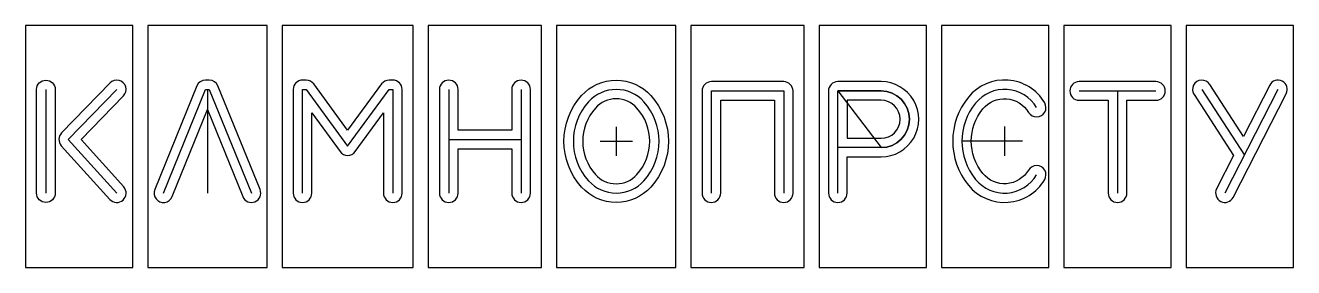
# Model space of a CAD drawing. Header units: millimetres. Extents: x 0 to 170, y 0 to 32.
import ezdxf

# ---------------------------------------------------------------- set-up
doc = ezdxf.new("R2010")
doc.units = ezdxf.units.MM

msp = doc.modelspace()

# ---------------------------------------------------------------- linework, layer by layer
for p, q in [((2.75, 23.9), (2.75, 10)), ((24.4, 23.9), (24.4, 10)), ((56.75, 23.9), (56.75, 10)), ((66.45, 23.9), (66.45, 10)), ((157.7, 23.9), (163.4, 15.1)), ((167.9, 23.9), (160.79, 10)), ((141.25, 23.7), (151.55, 23.7)), ((146.4, 23.7), (146.4, 10)), ((79.2, 18.9), (79.2, 15)), ((131.25, 18.92), (131.25, 15)), ((56.75, 17.2), (66.45, 17.2)), ((77.04, 16.95), (81.36, 16.95)), ((133.65, 16.96), (125.55, 16.96))]:
    msp.add_line(p, q)
for points in [[(0, 0), (14.4, 0), (14.4, 32.5), (0, 32.5)], [(16.4, 0), (32.4, 0), (32.4, 32.5), (16.4, 32.5)], [(34.4, 0), (52, 0), (52, 32.5), (34.4, 32.5)], [(54, 0), (69.2, 0), (69.2, 32.5), (54, 32.5)], [(71.2, 0), (87.2, 0), (87.2, 32.5), (71.2, 32.5)], [(89.2, 0), (104.4, 0), (104.4, 32.5), (89.2, 32.5)], [(106.4, 0), (120.8, 0), (120.8, 32.5), (106.4, 32.5)], [(122.8, 0), (137.2, 0), (137.2, 32.5), (122.8, 32.5)], [(139.2, 0), (153.6, 0), (153.6, 32.5), (139.2, 32.5)], [(155.6, 0), (170, 0), (170, 32.5), (155.6, 32.5)]]:
    msp.add_lwpolyline(points, close=True)
for points in [[(1.5, 10), (1.5, 23.9, -1), (4, 23.9), (4, 10, -1)], [(13.15, 23.03, 1), (11.35, 24.77), (4.85, 18.07, 0.394954), (4.82, 16.36), (11.32, 9.16, 1), (13.18, 10.84), (7.46, 17.17)], [(24.15, 25.15, 0.305156), (22.99, 24.37), (17.34, 10.47, 1), (19.66, 9.53), (24.4, 21.2), (29.14, 9.53, 1), (31.46, 10.47), (25.81, 24.37, 0.305156), (24.65, 25.15)], [(35.9, 10, 1), (38.4, 10), (38.4, 20.75), (42.19, 15.56, 0.507995), (44.21, 15.56), (48, 20.75), (48, 10, 1), (50.5, 10), (50.5, 23.9, 0.414214), (49.25, 25.15), (48.75, 25.15, 0.239436), (47.74, 24.64), (43.2, 18.42), (38.66, 24.64, 0.239436), (37.65, 25.15), (37.15, 25.15, 0.414214), (35.9, 23.9)], [(67.7, 10), (67.7, 23.9, 1), (65.2, 23.9), (65.2, 18.45), (58, 18.45), (58, 23.9, 1), (55.5, 23.9), (55.5, 10, 1), (58, 10), (58, 15.95), (65.2, 15.95), (65.2, 10, 1)], [(83.84, 23.09, -0.384615), (83.84, 10.81, -0.444444), (74.56, 10.81, -0.384615), (74.56, 23.09, -0.444444)], [(75.49, 22.25, 0.384615), (75.49, 11.65, 0.444444), (82.91, 11.65, 0.384615), (82.91, 22.25, 0.444444)], [(91.95, 24.95, 0.414214), (90.7, 23.7), (90.7, 10, 1), (93.2, 10), (93.2, 22.45), (100.4, 22.45), (100.4, 10, 1), (102.9, 10), (102.9, 23.7, 0.414214), (101.65, 24.95)], [(107.65, 10, 1), (110.15, 10), (110.15, 14.85), (114.7, 14.85, 1.00004), (114.7, 24.95), (108.9, 24.95, 0.414214), (107.65, 23.7)], [(136.63, 22.11, 0.521338), (126.41, 22.87, 0.35625), (126.41, 11.05, 0.521338), (136.63, 11.81, 1), (134.47, 13.09, -0.521338), (128.34, 12.63, -0.35625), (128.34, 21.29, -0.521338), (134.47, 20.83, 1)], [(141.25, 24.95, 1), (141.25, 22.45), (145.15, 22.45), (145.15, 10, 1), (147.65, 10), (147.65, 22.45), (151.55, 22.45, 1), (151.55, 24.95)], [(159.68, 10.57, 1), (161.9, 9.43), (169.01, 23.33, 1), (166.79, 24.47), (163.27, 17.6), (158.75, 24.58, 1), (156.65, 23.22), (161.96, 15.03)], [(76.42, 21.41, 0.384615), (76.42, 12.49, 0.444444), (81.98, 12.49, 0.384615), (81.98, 21.41, 0.444444)], [(114.7, 17.35, 1), (114.7, 22.45), (110.15, 22.45), (110.15, 17.35)]]:
    msp.add_lwpolyline(points, format="xyb", close=True)
for points in [[(12.25, 23.9), (5.75, 17.2), (12.25, 10)], [(18.5, 10), (24.15, 23.9), (24.65, 23.9), (30.3, 10)], [(37.15, 10), (37.15, 23.9), (37.65, 23.9), (43.2, 16.3), (48.75, 23.9), (49.25, 23.9), (49.25, 10)], [(91.95, 10), (91.95, 23.7), (101.65, 23.7), (101.65, 10)]]:
    msp.add_lwpolyline(points)
for points in [[(135.55, 21.47, 0.521338), (127.37, 22.08, 0.35625), (127.37, 11.84, 0.521338), (135.55, 12.45)], [(108.9, 10), (108.9, 23.7), (114.7, 16.1, 1), (114.7, 23.7), (108.9, 23.7)], [(108.9, 10), (108.9, 23.7), (114.7, 23.7, -1), (114.7, 16.1), (108.9, 16.1)]]:
    msp.add_lwpolyline(points, format="xyb")

doc.saveas('drawing.dxf')
